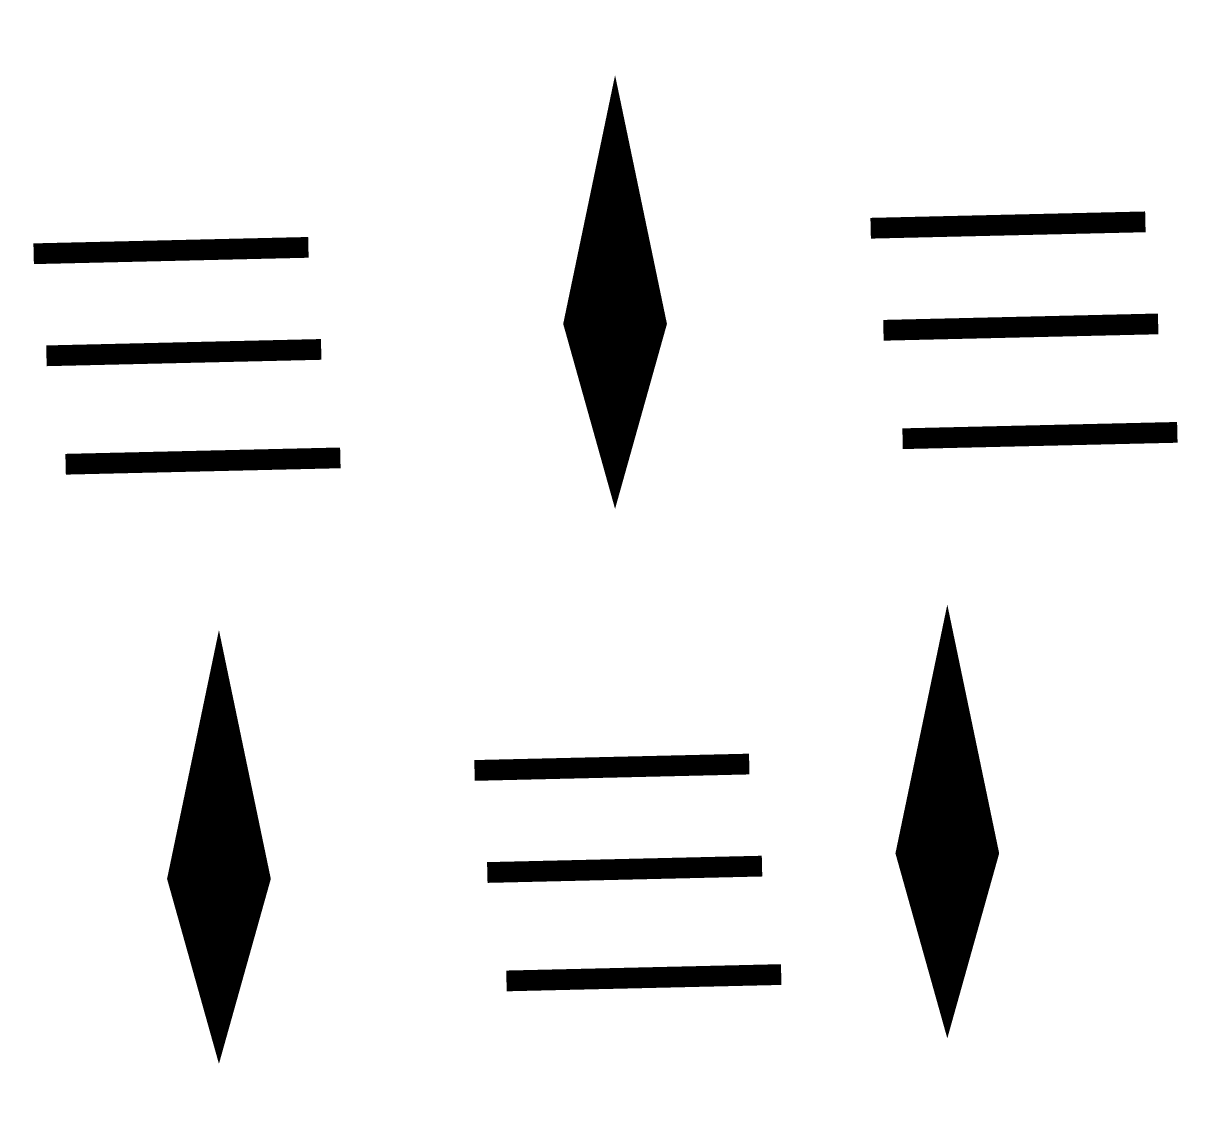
# Model space of a CAD drawing. Extents: x -0.03 to 5.58, y -0.25 to 5.02.
import ezdxf

# ---------------------------------------------------------------- set-up
doc = ezdxf.new("R2010")
doc.units = 0
doc.header["$MEASUREMENT"] = 0
doc.layers.get('0').update_dxf_attribs({"linetype": 'CONTINUOUS'})

msp = doc.modelspace()

# ---------------------------------------------------------------- linework, layer by layer
for points in [[(2.8204, 4.7687, 0, 0.5, 0), (2.8204, 3.5695, 0.5, 0, 0), (2.8204, 2.6777, 0, 0, 0)], [(4.4215, 2.2165, 0, 0.5, 0), (4.4215, 1.0172, 0.5, 0, 0), (4.4215, 0.1254, 0, 0, 0)], [(0.9114, 2.0935, 0, 0.5, 0), (0.9114, 0.8942, 0.5, 0, 0), (0.9114, 0.0024, 0, 0, 0)]]:
    msp.add_lwpolyline(points, format="xyseb")
at = {"const_width": 0.1}
for points in [[(4.0521, 4.0307), (5.376, 4.0615)], [(0.0185, 3.9077), (1.3425, 3.9385)], [(4.1136, 3.5387), (5.4376, 3.5695)], [(0.0801, 3.4157), (1.4041, 3.4465)], [(4.206, 3.016), (5.53, 3.0467)], [(0.1725, 2.893), (1.4965, 2.9237)], [(2.1431, 1.4169), (3.467, 1.4477)], [(2.2046, 0.9249), (3.5286, 0.9557)], [(2.297, 0.4022), (3.621, 0.4329)]]:
    msp.add_lwpolyline(points, dxfattribs=at)

doc.saveas('drawing.dxf')
